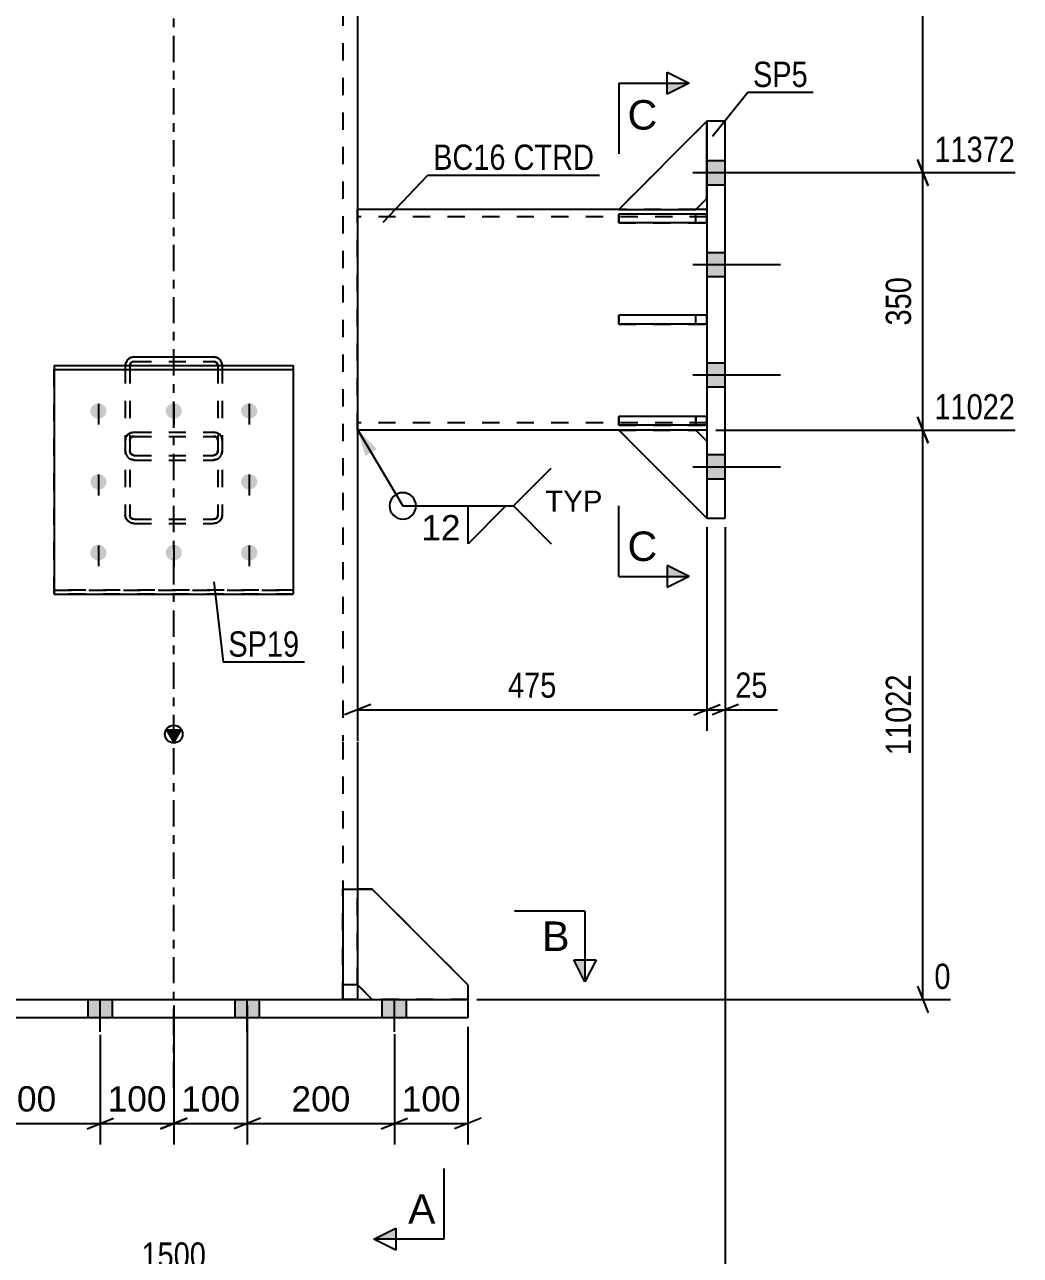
# Model space of a CAD drawing. Header units: millimetres. Extents: x -130 to 464, y -170 to 250.
# Drawn here: x -16.9 to 95.9, y -29 to 110.5 of the extents above; entities that cross this region are included whole.
import ezdxf

# ---------------------------------------------------------------- set-up
doc = ezdxf.new("R2010")
doc.units = ezdxf.units.MM
doc.linetypes.add('DXK_LINE_DOT2', pattern=[3.9198, 1.9599, -1.9599])
doc.linetypes.add('DXK_LINE_DOT3', pattern=[5.9187, 2.979, -0.9799, 0.9799, -0.9799])
doc.styles.add('Arial', font='ARIAL.TTF', dxfattribs={"height": 0.2})
doc.styles.add('Arial Narrow', font='ARIALN.TTF', dxfattribs={"height": 0.2})

# ---------------------------------------------------------------- blocks, each defined once
blk = doc.blocks.new('Bolt-284858639-1366 - 1225')
at = {"linetype": 'Continuous'}
for points in [[(-23.63, 0), (-26.38, 0), (-26.38, -2.08), (-23.63, -2.08)], [(-23.63, 0), (-26.38, 0), (-26.38, -2.08), (-23.63, -2.08)], [(-23.63, 0), (-26.38, 0), (-26.38, -2.08), (-23.63, -2.08)], [(-23.63, 0), (-26.38, 0), (-26.38, -2.08), (-23.63, -2.08)], [(-6.96, 0), (-9.71, 0), (-9.71, -2.08), (-6.96, -2.08)], [(-6.96, 0), (-9.71, 0), (-9.71, -2.08), (-6.96, -2.08)], [(9.71, 0), (6.96, 0), (6.96, -2.08), (9.71, -2.08)], [(9.71, 0), (6.96, 0), (6.96, -2.08), (9.71, -2.08)], [(26.37, 0), (23.62, 0), (23.62, -2.08), (26.37, -2.08)], [(26.37, 0), (23.62, 0), (23.62, -2.08), (26.37, -2.08)], [(26.37, 0), (23.62, 0), (23.62, -2.08), (26.37, -2.08)], [(26.37, 0), (23.62, 0), (23.62, -2.08), (26.37, -2.08)]]:
    blk.add_hatch(color=1, dxfattribs=at).paths.add_polyline_path(points)
at = {"color": 1, "linetype": 'Continuous'}
for p, q in [((-26.38, -2.08), (-26.38, 0)), ((-26.38, -2.08), (-26.38, 0)), ((-26.38, -2.08), (-26.38, 0)), ((-26.38, -2.08), (-26.38, 0)), ((-25, -3.67), (-25, 0)), ((-25, -3.67), (-25, 0)), ((-25, -3.67), (-25, 0)), ((-25, -3.67), (-25, 0)), ((-23.63, -2.08), (-23.63, 0)), ((-23.63, -2.08), (-23.63, 0)), ((-23.63, -2.08), (-23.63, 0)), ((-23.63, -2.08), (-23.63, 0)), ((-9.71, -2.08), (-9.71, 0)), ((-9.71, -2.08), (-9.71, 0)), ((-8.33, -3.67), (-8.33, 0)), ((-8.33, -3.67), (-8.33, 0)), ((-6.96, -2.08), (-6.96, 0)), ((-6.96, -2.08), (-6.96, 0)), ((6.96, -2.08), (6.96, 0)), ((6.96, -2.08), (6.96, 0)), ((8.33, -3.67), (8.33, 0)), ((8.33, -3.67), (8.33, 0)), ((9.71, -2.08), (9.71, 0)), ((9.71, -2.08), (9.71, 0)), ((23.62, -2.08), (23.62, 0)), ((23.62, -2.08), (23.62, 0)), ((23.62, -2.08), (23.62, 0)), ((23.62, -2.08), (23.62, 0)), ((25, -3.67), (25, 0)), ((25, -3.67), (25, 0)), ((25, -3.67), (25, 0)), ((25, -3.67), (25, 0)), ((26.37, -2.08), (26.37, 0)), ((26.37, -2.08), (26.37, 0)), ((26.37, -2.08), (26.37, 0)), ((26.37, -2.08), (26.37, 0))]:
    blk.add_line(p, q, dxfattribs=at)
blk = doc.blocks.new('Part-284858639-1401 - 1225')
at = {"color": 2, "linetype": 'Continuous'}
for p, q in [((60.42, 99.53), (50.42, 89.53)), ((60.42, 90.78), (60.42, 99.53)), ((59.17, 89.53), (60.42, 90.78)), ((50.42, 89.53), (59.17, 89.53))]:
    blk.add_line(p, q, dxfattribs=at)
blk = doc.blocks.new('Part-284858639-1403 - 1225')
at = {"color": 2, "linetype": 'Continuous'}
for p, q in [((59.17, 64.53), (50.42, 64.53)), ((60.42, 54.53), (50.42, 64.53)), ((59.17, 64.53), (60.42, 63.28)), ((60.42, 63.28), (60.42, 54.53))]:
    blk.add_line(p, q, dxfattribs=at)
blk = doc.blocks.new('Part-284858639-1339 - 1225')
at = {"color": 2, "linetype": 'Continuous'}
for p, q in [((22.5, 12.5), (20.83, 12.5)), ((33.33, 1.67), (22.5, 12.5)), ((22.5, 0), (20.83, 1.67)), ((33.33, 1.67), (33.33, 0))]:
    blk.add_line(p, q, dxfattribs=at)
at = {"color": 7, "linetype": 'DXK_LINE_DOT2'}
for p, q in [((20.83, 1.67), (20.83, 12.5)), ((33.33, 0), (22.5, 0))]:
    blk.add_line(p, q, dxfattribs=at)
blk = doc.blocks.new('Part-284858639-1325 - 1225')
at = {"color": 7, "linetype": 'DXK_LINE_DOT2'}
for p, q in [((-13.54, 45.93), (-13.54, 71.84)), ((-13.54, 71.84), (13.54, 71.84)), ((-13.54, 71.38), (13.54, 71.38)), ((13.54, 71.84), (13.54, 45.93)), ((13.54, 46.39), (-13.54, 46.39)), ((13.54, 45.93), (-13.54, 45.93))]:
    blk.add_line(p, q, dxfattribs=at)
blk = doc.blocks.new('Part-284858639-1402 - 1225')
at = {"color": 7, "linetype": 'DXK_LINE_DOT2'}
for p, q in [((60.42, 99.53), (50.42, 89.53)), ((60.42, 90.78), (60.42, 99.53)), ((59.17, 89.53), (60.42, 90.78)), ((50.42, 89.53), (59.17, 89.53))]:
    blk.add_line(p, q, dxfattribs=at)
blk = doc.blocks.new('Part-284858639-1404 - 1225')
at = {"color": 7, "linetype": 'DXK_LINE_DOT2'}
for p, q in [((50.42, 64.53), (59.17, 64.53)), ((60.42, 54.53), (50.42, 64.53)), ((59.17, 64.53), (60.42, 63.28)), ((60.42, 63.28), (60.42, 54.53))]:
    blk.add_line(p, q, dxfattribs=at)
blk = doc.blocks.new('Part-284858639-1340 - 1225')
at = {"color": 7, "linetype": 'DXK_LINE_DOT2'}
for p, q in [((19.17, 0), (19.17, 12.5)), ((19.17, 12.5), (20.83, 12.5)), ((20.83, 12.5), (20.83, 0)), ((20.83, 1.67), (19.17, 1.67)), ((20.83, 0), (19.17, 0))]:
    blk.add_line(p, q, dxfattribs=at)
blk = doc.blocks.new('Part-284858639-1342 - 1225')
at = {"color": 2, "linetype": 'Continuous'}
for p, q in [((19.17, 12.5), (19.17, 0)), ((19.17, 12.5), (20.83, 12.5)), ((20.83, 12.5), (20.83, 0)), ((20.83, 1.67), (19.17, 1.67)), ((19.17, 0), (20.83, 0))]:
    blk.add_line(p, q, dxfattribs=at)
blk = doc.blocks.new('Part-284858639-1358 - 1225')
at = {"color": 2, "linetype": 'Continuous'}
for p, q in [((-33.33, -2.08), (-33.33, 0)), ((-33.33, 0), (33.33, 0)), ((33.33, 0), (33.33, -2.08)), ((33.33, -2.08), (-33.33, -2.08))]:
    blk.add_line(p, q, dxfattribs=at)
blk = doc.blocks.new('Part-284858639-1359 - 1225')
at = {"linetype": 'Continuous'}
blk.add_hatch(color=2, dxfattribs=at).paths.add_polyline_path([(0, 29.17), (-0.8, 30.57), (0.8, 30.57)])
at = {"color": 7, "linetype": 'DXK_LINE_DOT3'}
for p, q in [((0, 29.27), (0, 116.2)), ((0, -10), (0, 29.17))]:
    blk.add_line(p, q, dxfattribs=at)
at = {"color": 7, "linetype": 'DXK_LINE_DOT2'}
for p, q in [((19.17, 116.2), (19.17, 29.27)), ((19.17, 29.17), (19.17, 0)), ((20.83, 12.5), (20.83, 0)), ((-20.83, 0), (20.83, 0))]:
    blk.add_line(p, q, dxfattribs=at)
at = {"color": 2, "linetype": 'Continuous'}
for p, q in [((20.83, 116.2), (20.83, 29.27)), ((0, 29.17), (-0.8, 30.57)), ((-0.8, 30.57), (0.8, 30.57)), ((0.8, 30.57), (0, 29.17)), ((20.83, 29.17), (20.83, 12.5))]:
    blk.add_line(p, q, dxfattribs=at)
blk.add_circle((0, 30.07), 1, dxfattribs=at)
blk = doc.blocks.new('Bolt-284858639-1362 - 1225')
at = {"linetype": 'Continuous'}
for points in [[(60.42, 95.07), (60.42, 92.32), (62.5, 92.32), (62.5, 95.07)], [(60.42, 95.07), (60.42, 92.32), (62.5, 92.32), (62.5, 95.07)], [(60.42, 95.07), (60.42, 92.32), (62.5, 92.32), (62.5, 95.07)], [(60.42, 84.66), (60.42, 81.91), (62.5, 81.91), (62.5, 84.66)], [(60.42, 84.66), (60.42, 81.91), (62.5, 81.91), (62.5, 84.66)], [(60.42, 72.16), (60.42, 69.41), (62.5, 69.41), (62.5, 72.16)], [(60.42, 72.16), (60.42, 69.41), (62.5, 69.41), (62.5, 72.16)], [(60.42, 61.74), (60.42, 58.99), (62.5, 58.99), (62.5, 61.74)], [(60.42, 61.74), (60.42, 58.99), (62.5, 58.99), (62.5, 61.74)], [(60.42, 61.74), (60.42, 58.99), (62.5, 58.99), (62.5, 61.74)]]:
    blk.add_hatch(color=1, dxfattribs=at).paths.add_polyline_path(points)
at = {"color": 1, "linetype": 'Continuous'}
for p, q in [((60.42, 95.07), (62.5, 95.07)), ((60.42, 95.07), (62.5, 95.07)), ((60.42, 95.07), (62.5, 95.07)), ((58.83, 93.7), (68.75, 93.7)), ((58.83, 93.7), (68.75, 93.7)), ((58.83, 93.7), (68.75, 93.7)), ((60.42, 92.32), (62.5, 92.32)), ((60.42, 92.32), (62.5, 92.32)), ((60.42, 92.32), (62.5, 92.32)), ((60.42, 84.66), (62.5, 84.66)), ((60.42, 84.66), (62.5, 84.66)), ((58.83, 83.28), (68.75, 83.28)), ((58.83, 83.28), (68.75, 83.28)), ((60.42, 81.91), (62.5, 81.91)), ((60.42, 81.91), (62.5, 81.91)), ((60.42, 72.16), (62.5, 72.16)), ((60.42, 72.16), (62.5, 72.16)), ((58.83, 70.78), (68.75, 70.78)), ((58.83, 70.78), (68.75, 70.78)), ((60.42, 69.41), (62.5, 69.41)), ((60.42, 69.41), (62.5, 69.41)), ((60.42, 61.74), (62.5, 61.74)), ((60.42, 61.74), (62.5, 61.74)), ((60.42, 61.74), (62.5, 61.74)), ((58.83, 60.36), (68.75, 60.36)), ((58.83, 60.36), (68.75, 60.36)), ((58.83, 60.36), (68.75, 60.36)), ((60.42, 58.99), (62.5, 58.99)), ((60.42, 58.99), (62.5, 58.99)), ((60.42, 58.99), (62.5, 58.99))]:
    blk.add_line(p, q, dxfattribs=at)
blk = doc.blocks.new('Bolt-284858639-1365 - 1225')
at = {"color": 1, "linetype": 'DXK_LINE_DOT2'}
for p, q in [((-8.54, 67.51), (-8.54, 65.15)), ((0, 67.51), (0, 65.15)), ((8.54, 67.51), (8.54, 65.15)), ((-8.54, 59.48), (-8.54, 57.12)), ((8.54, 59.48), (8.54, 57.12)), ((-8.54, 51.46), (-8.54, 49.09)), ((0, 51.46), (0, 49.09)), ((8.54, 51.46), (8.54, 49.09))]:
    blk.add_line(p, q, dxfattribs=at)
blk = doc.blocks.new('Part-284858639-1378 - 1225')
at = {"color": 2, "linetype": 'Continuous'}
for p, q in [((50.42, 89.53), (20.83, 89.53)), ((60.42, 89.53), (59.17, 89.53)), ((50.42, 64.53), (20.83, 64.53)), ((60.42, 64.53), (59.17, 64.53))]:
    blk.add_line(p, q, dxfattribs=at)
at = {"color": 7, "linetype": 'DXK_LINE_DOT2'}
for p, q in [((20.83, 64.53), (20.83, 89.53)), ((59.17, 89.53), (50.42, 89.53)), ((60.42, 89.53), (60.42, 64.53)), ((60.42, 88.7), (20.83, 88.7)), ((60.42, 65.36), (20.83, 65.36)), ((59.17, 64.53), (50.42, 64.53))]:
    blk.add_line(p, q, dxfattribs=at)
blk = doc.blocks.new('Part-284858639-1409 - 1225')
at = {"color": 7, "linetype": 'DXK_LINE_DOT2'}
for p, q in [((60.42, 88.99), (50.42, 88.99)), ((50.42, 88.99), (50.42, 87.99)), ((50.42, 87.99), (60.42, 87.99)), ((59.17, 87.99), (59.17, 88.99)), ((60.42, 87.99), (60.42, 88.99))]:
    blk.add_line(p, q, dxfattribs=at)
blk = doc.blocks.new('Part-284858639-1410 - 1225')
at = {"color": 7, "linetype": 'DXK_LINE_DOT2'}
for p, q in [((60.42, 77.53), (50.42, 77.53)), ((50.42, 77.53), (50.42, 76.53)), ((59.17, 76.53), (59.17, 77.53)), ((60.42, 76.53), (60.42, 77.53)), ((50.42, 76.53), (60.42, 76.53))]:
    blk.add_line(p, q, dxfattribs=at)
blk = doc.blocks.new('Part-284858639-1411 - 1225')
at = {"color": 7, "linetype": 'DXK_LINE_DOT2'}
for p, q in [((60.42, 66.07), (50.42, 66.07)), ((50.42, 66.07), (50.42, 65.07)), ((59.17, 66.07), (59.17, 65.07)), ((60.42, 65.07), (60.42, 66.07)), ((50.42, 65.07), (60.42, 65.07))]:
    blk.add_line(p, q, dxfattribs=at)
blk = doc.blocks.new('Part-284858639-1412 - 1225')
at = {"color": 2, "linetype": 'Continuous'}
for p, q in [((60.42, 88.99), (50.42, 88.99)), ((50.42, 87.99), (50.42, 88.99)), ((60.42, 87.99), (50.42, 87.99)), ((60.42, 88.99), (60.42, 87.99))]:
    blk.add_line(p, q, dxfattribs=at)
at = {"color": 7, "linetype": 'DXK_LINE_DOT2'}
blk.add_line((59.17, 87.99), (59.17, 88.99), dxfattribs=at)
blk = doc.blocks.new('Part-284858639-1413 - 1225')
at = {"color": 2, "linetype": 'Continuous'}
for p, q in [((60.42, 77.53), (50.42, 77.53)), ((50.42, 76.53), (50.42, 77.53)), ((60.42, 77.53), (60.42, 76.53)), ((60.42, 76.53), (50.42, 76.53))]:
    blk.add_line(p, q, dxfattribs=at)
at = {"color": 7, "linetype": 'DXK_LINE_DOT2'}
blk.add_line((59.17, 76.53), (59.17, 77.53), dxfattribs=at)
blk = doc.blocks.new('Part-284858639-1414 - 1225')
at = {"color": 2, "linetype": 'Continuous'}
for p, q in [((60.42, 66.07), (50.42, 66.07)), ((50.42, 65.07), (50.42, 66.07)), ((60.42, 66.07), (60.42, 65.07)), ((60.42, 65.07), (50.42, 65.07))]:
    blk.add_line(p, q, dxfattribs=at)
at = {"color": 7, "linetype": 'DXK_LINE_DOT2'}
blk.add_line((59.17, 65.07), (59.17, 66.07), dxfattribs=at)
blk = doc.blocks.new('Part-284858639-1444 - 1225')
at = {"color": 2, "linetype": 'Continuous'}
for p, q in [((60.42, 99.53), (60.42, 54.53)), ((62.5, 99.53), (60.42, 99.53)), ((62.5, 54.53), (62.5, 99.53)), ((60.42, 54.53), (62.5, 54.53))]:
    blk.add_line(p, q, dxfattribs=at)
blk = doc.blocks.new('Part-284858639-1490 - 1225')
at = {"color": 2, "linetype": 'Continuous'}
for p, q in [((-4.88, 72.75), (-4.5, 72.83)), ((-4.5, 72.83), (4.5, 72.83)), ((4.5, 72.83), (4.89, 72.75)), ((-5.48, 71.84), (-5.42, 72.18)), ((5.43, 72.18), (5.49, 71.84))]:
    blk.add_line(p, q, dxfattribs=at)
at = {"color": 7, "linetype": 'DXK_LINE_DOT2'}
for p, q in [((-5.5, 71.77), (-5.48, 71.84)), ((-5.5, 71.77), (-5.5, 54.89)), ((-4.96, 71.97), (-5, 71.77)), ((-5, 71.77), (-5, 54.89)), ((-4.85, 72.15), (-4.96, 71.97)), ((-4.69, 72.26), (-4.85, 72.15)), ((-4.5, 72.3), (-4.69, 72.26)), ((-4.5, 72.3), (4.5, 72.3)), ((4.69, 72.26), (4.5, 72.3)), ((4.86, 72.15), (4.69, 72.26)), ((4.96, 71.97), (4.86, 72.15)), ((5, 71.77), (4.96, 71.97)), ((5, 71.77), (5, 54.89)), ((5.49, 71.84), (5.5, 71.77)), ((5.5, 71.77), (5.5, 54.89)), ((-4.88, 64.21), (-5.2, 64.01)), ((-4.5, 64.28), (-4.88, 64.21)), ((-4.5, 64.28), (4.5, 64.28)), ((4.89, 64.21), (4.5, 64.28)), ((5.21, 64.01), (4.89, 64.21)), ((-5.42, 63.7), (-5.5, 63.34)), ((-5.2, 64.01), (-5.42, 63.7)), ((-5, 63.34), (-4.96, 63.52)), ((-4.96, 63.52), (-4.85, 63.68)), ((-4.85, 63.68), (-4.69, 63.78)), ((-4.69, 63.78), (-4.5, 63.81)), ((-4.5, 63.81), (4.5, 63.81)), ((4.5, 63.81), (4.69, 63.78)), ((4.69, 63.78), (4.86, 63.68)), ((4.86, 63.68), (4.96, 63.52)), ((4.96, 63.52), (5, 63.34)), ((5.43, 63.7), (5.21, 64.01)), ((5.5, 63.34), (5.43, 63.7)), ((-5.42, 61.78), (-5.5, 62.19)), ((-5, 62.19), (-4.96, 61.99)), ((-4.96, 61.99), (-4.85, 61.82)), ((-4.85, 61.82), (-4.69, 61.7)), ((-4.69, 61.7), (-4.5, 61.66)), ((-4.5, 61.66), (4.5, 61.66)), ((4.5, 61.66), (4.69, 61.7)), ((4.69, 61.7), (4.86, 61.82)), ((4.86, 61.82), (4.96, 61.99)), ((4.96, 61.99), (5, 62.19)), ((5.5, 62.19), (5.43, 61.78)), ((-4.5, 61.13), (-4.88, 61.21)), ((-4.5, 61.13), (4.5, 61.13)), ((4.89, 61.21), (4.5, 61.13)), ((-5.5, 54.89), (-5.42, 54.53)), ((-5.42, 54.53), (-5.2, 54.22)), ((-4.96, 54.71), (-5, 54.89)), ((-4.85, 54.55), (-4.96, 54.71)), ((-4.69, 54.45), (-4.85, 54.55)), ((-4.5, 54.42), (-4.69, 54.45)), ((-4.5, 54.42), (4.5, 54.42)), ((4.69, 54.45), (4.5, 54.42)), ((4.86, 54.55), (4.69, 54.45)), ((4.96, 54.71), (4.86, 54.55)), ((5, 54.89), (4.96, 54.71)), ((5.21, 54.22), (5.43, 54.53)), ((5.43, 54.53), (5.5, 54.89)), ((-5.2, 54.22), (-4.88, 54.02)), ((-4.88, 54.02), (-4.5, 53.95)), ((-4.5, 53.95), (4.5, 53.95)), ((4.5, 53.95), (4.89, 54.02)), ((4.89, 54.02), (5.21, 54.22))]:
    blk.add_line(p, q, dxfattribs=at)
at = {"color": 2, "linetype": 'Continuous'}
for centre, start, end in [((-4.45, 71.81), 114.32, 159.2417), ((4.46, 71.81), 20.7583, 65.68)]:
    blk.add_arc(centre, 1.03, start, end, dxfattribs=at)
at = {"color": 7, "linetype": 'DXK_LINE_DOT2'}
for centre, start, end in [((-4.45, 62.15), 200.7583, 245.68), ((4.46, 62.15), 294.32, 339.2417)]:
    blk.add_arc(centre, 1.03, start, end, dxfattribs=at)
blk = doc.blocks.new('Part-284858639-1512 - 1225')
at = {"color": 7, "linetype": 'DXK_LINE_DOT2'}
for p, q in [((20.83, 1.67), (20.83, 12.5)), ((20.83, 12.5), (22.5, 12.5)), ((22.5, 12.5), (33.33, 1.67)), ((22.5, 0), (20.83, 1.67)), ((33.33, 1.67), (33.33, 0)), ((33.33, 0), (22.5, 0))]:
    blk.add_line(p, q, dxfattribs=at)
blk = doc.blocks.new('Part-284858639-1518 - 1225')
at = {"color": 7, "linetype": 'DXK_LINE_DOT2'}
for p, q in [((-4.5, 72.83), (-4.88, 72.75)), ((-4.5, 72.83), (4.5, 72.83)), ((4.89, 72.75), (4.5, 72.83)), ((-5.42, 72.18), (-5.5, 71.77)), ((-5.5, 71.77), (-5.5, 54.89)), ((-5, 71.77), (-4.96, 71.97)), ((-5, 71.77), (-5, 54.89)), ((-4.96, 71.97), (-4.85, 72.15)), ((-4.85, 72.15), (-4.69, 72.26)), ((-4.69, 72.26), (-4.5, 72.3)), ((-4.5, 72.3), (4.5, 72.3)), ((4.5, 72.3), (4.69, 72.26)), ((4.69, 72.26), (4.86, 72.15)), ((4.86, 72.15), (4.96, 71.97)), ((4.96, 71.97), (5, 71.77)), ((5, 71.77), (5, 54.89)), ((5.5, 71.77), (5.43, 72.18)), ((5.5, 71.77), (5.5, 54.89)), ((-5.2, 64.01), (-4.88, 64.21)), ((-4.88, 64.21), (-4.5, 64.28)), ((-4.5, 64.28), (4.5, 64.28)), ((4.5, 64.28), (4.89, 64.21)), ((4.89, 64.21), (5.21, 64.01)), ((-5.5, 63.34), (-5.42, 63.7)), ((-5.42, 63.7), (-5.2, 64.01)), ((-4.96, 63.52), (-5, 63.34)), ((-4.85, 63.68), (-4.96, 63.52)), ((-4.69, 63.78), (-4.85, 63.68)), ((-4.5, 63.81), (-4.69, 63.78)), ((-4.5, 63.81), (4.5, 63.81)), ((4.69, 63.78), (4.5, 63.81)), ((4.86, 63.68), (4.69, 63.78)), ((4.96, 63.52), (4.86, 63.68)), ((5, 63.34), (4.96, 63.52)), ((5.21, 64.01), (5.43, 63.7)), ((5.43, 63.7), (5.5, 63.34)), ((-5.5, 62.19), (-5.42, 61.78)), ((-4.96, 61.99), (-5, 62.19)), ((-4.85, 61.82), (-4.96, 61.99)), ((-4.69, 61.7), (-4.85, 61.82)), ((-4.5, 61.66), (-4.69, 61.7)), ((-4.5, 61.66), (4.5, 61.66)), ((4.69, 61.7), (4.5, 61.66)), ((4.86, 61.82), (4.69, 61.7)), ((4.96, 61.99), (4.86, 61.82)), ((5, 62.19), (4.96, 61.99)), ((5.43, 61.78), (5.5, 62.19)), ((-4.88, 61.21), (-4.5, 61.13)), ((-4.5, 61.13), (4.5, 61.13)), ((4.5, 61.13), (4.89, 61.21)), ((-5.42, 54.53), (-5.5, 54.89)), ((-5.2, 54.22), (-5.42, 54.53)), ((-5, 54.89), (-4.96, 54.71)), ((-4.96, 54.71), (-4.85, 54.55)), ((-4.85, 54.55), (-4.69, 54.45)), ((-4.69, 54.45), (-4.5, 54.42)), ((-4.5, 54.42), (4.5, 54.42)), ((4.5, 54.42), (4.69, 54.45)), ((4.69, 54.45), (4.86, 54.55)), ((4.86, 54.55), (4.96, 54.71)), ((4.96, 54.71), (5, 54.89)), ((5.43, 54.53), (5.21, 54.22)), ((5.5, 54.89), (5.43, 54.53)), ((-4.88, 54.02), (-5.2, 54.22)), ((-4.5, 53.95), (-4.88, 54.02)), ((-4.5, 53.95), (4.5, 53.95)), ((4.89, 54.02), (4.5, 53.95)), ((5.21, 54.22), (4.89, 54.02))]:
    blk.add_line(p, q, dxfattribs=at)
for centre, start, end in [((-4.45, 71.81), 114.32, 159.2417), ((4.46, 71.81), 20.7583, 65.68), ((-4.45, 62.15), 200.7583, 245.68), ((4.46, 62.15), 294.32, 339.2417)]:
    blk.add_arc(centre, 1.03, start, end, dxfattribs=at)
blk = doc.blocks.new('Part-284858639-1561 - 1225')
at = {"color": 2, "linetype": 'Continuous'}
for p, q in [((-13.54, 71.84), (-13.54, 45.93)), ((-13.54, 71.84), (13.54, 71.84)), ((-13.54, 71.38), (13.54, 71.38)), ((13.54, 71.84), (13.54, 45.93)), ((-13.54, 45.93), (13.54, 45.93))]:
    blk.add_line(p, q, dxfattribs=at)
at = {"color": 7, "linetype": 'DXK_LINE_DOT2'}
blk.add_line((-13.54, 46.39), (13.54, 46.39), dxfattribs=at)
blk = doc.blocks.new('Bolt-284858639-1562 - 1225')
at = {"linetype": 'Continuous'}
for points in [[(-8.54, 67.55), (-8.35, 67.53), (-8.17, 67.47), (-8, 67.38), (-7.86, 67.26), (-7.75, 67.12), (-7.67, 66.95), (-7.63, 66.77), (-7.63, 66.59), (-7.67, 66.42), (-7.75, 66.25), (-7.86, 66.11), (-8, 65.99), (-8.17, 65.9), (-8.35, 65.84), (-8.54, 65.82), (-8.73, 65.84), (-8.91, 65.9), (-9.08, 65.99), (-9.22, 66.11), (-9.33, 66.25), (-9.41, 66.42), (-9.45, 66.59), (-9.45, 66.77), (-9.41, 66.95), (-9.33, 67.12), (-9.22, 67.26), (-9.08, 67.38), (-8.91, 67.47), (-8.73, 67.53)], [(0, 67.55), (0.19, 67.53), (0.38, 67.47), (0.54, 67.38), (0.68, 67.26), (0.8, 67.12), (0.87, 66.95), (0.91, 66.77), (0.91, 66.59), (0.87, 66.42), (0.8, 66.25), (0.68, 66.11), (0.54, 65.99), (0.38, 65.9), (0.19, 65.84), (0, 65.82), (-0.19, 65.84), (-0.37, 65.9), (-0.54, 65.99), (-0.68, 66.11), (-0.79, 66.25), (-0.87, 66.42), (-0.91, 66.59), (-0.91, 66.77), (-0.87, 66.95), (-0.79, 67.12), (-0.68, 67.26), (-0.54, 67.38), (-0.37, 67.47), (-0.19, 67.53)], [(8.54, 67.55), (8.73, 67.53), (8.92, 67.47), (9.08, 67.38), (9.23, 67.26), (9.34, 67.12), (9.42, 66.95), (9.46, 66.77), (9.46, 66.59), (9.42, 66.42), (9.34, 66.25), (9.23, 66.11), (9.08, 65.99), (8.92, 65.9), (8.73, 65.84), (8.54, 65.82), (8.35, 65.84), (8.17, 65.9), (8.01, 65.99), (7.86, 66.11), (7.75, 66.25), (7.67, 66.42), (7.63, 66.59), (7.63, 66.77), (7.67, 66.95), (7.75, 67.12), (7.86, 67.26), (8.01, 67.38), (8.17, 67.47), (8.35, 67.53)], [(-8.54, 59.52), (-8.35, 59.5), (-8.17, 59.45), (-8, 59.36), (-7.86, 59.23), (-7.75, 59.09), (-7.67, 58.92), (-7.63, 58.75), (-7.63, 58.57), (-7.67, 58.39), (-7.75, 58.23), (-7.86, 58.08), (-8, 57.96), (-8.17, 57.87), (-8.35, 57.82), (-8.54, 57.8), (-8.73, 57.82), (-8.91, 57.87), (-9.08, 57.96), (-9.22, 58.08), (-9.33, 58.23), (-9.41, 58.39), (-9.45, 58.57), (-9.45, 58.75), (-9.41, 58.92), (-9.33, 59.09), (-9.22, 59.23), (-9.08, 59.36), (-8.91, 59.45), (-8.73, 59.5)], [(8.54, 59.52), (8.73, 59.5), (8.92, 59.45), (9.08, 59.36), (9.23, 59.23), (9.34, 59.09), (9.42, 58.92), (9.46, 58.75), (9.46, 58.57), (9.42, 58.39), (9.34, 58.23), (9.23, 58.08), (9.08, 57.96), (8.92, 57.87), (8.73, 57.82), (8.54, 57.8), (8.35, 57.82), (8.17, 57.87), (8.01, 57.96), (7.86, 58.08), (7.75, 58.23), (7.67, 58.39), (7.63, 58.57), (7.63, 58.75), (7.67, 58.92), (7.75, 59.09), (7.86, 59.23), (8.01, 59.36), (8.17, 59.45), (8.35, 59.5)], [(-8.54, 51.52), (-8.35, 51.5), (-8.17, 51.44), (-8, 51.35), (-7.86, 51.22), (-7.75, 51.07), (-7.67, 50.91), (-7.63, 50.72), (-7.63, 50.54), (-7.67, 50.36), (-7.75, 50.19), (-7.86, 50.04), (-8, 49.92), (-8.17, 49.82), (-8.35, 49.77), (-8.54, 49.75), (-8.73, 49.77), (-8.91, 49.82), (-9.08, 49.92), (-9.22, 50.04), (-9.33, 50.19), (-9.41, 50.36), (-9.45, 50.54), (-9.45, 50.72), (-9.41, 50.91), (-9.33, 51.07), (-9.22, 51.22), (-9.08, 51.35), (-8.91, 51.44), (-8.73, 51.5)], [(0, 51.52), (0.19, 51.5), (0.38, 51.44), (0.54, 51.35), (0.68, 51.22), (0.8, 51.07), (0.87, 50.91), (0.91, 50.72), (0.91, 50.54), (0.87, 50.36), (0.8, 50.19), (0.68, 50.04), (0.54, 49.92), (0.38, 49.82), (0.19, 49.77), (0, 49.75), (-0.19, 49.77), (-0.37, 49.82), (-0.54, 49.92), (-0.68, 50.04), (-0.79, 50.19), (-0.87, 50.36), (-0.91, 50.54), (-0.91, 50.72), (-0.87, 50.91), (-0.79, 51.07), (-0.68, 51.22), (-0.54, 51.35), (-0.37, 51.44), (-0.19, 51.5)], [(8.54, 51.52), (8.73, 51.5), (8.92, 51.44), (9.08, 51.35), (9.23, 51.22), (9.34, 51.07), (9.42, 50.91), (9.46, 50.72), (9.46, 50.54), (9.42, 50.36), (9.34, 50.19), (9.23, 50.04), (9.08, 49.92), (8.92, 49.82), (8.73, 49.77), (8.54, 49.75), (8.35, 49.77), (8.17, 49.82), (8.01, 49.92), (7.86, 50.04), (7.75, 50.19), (7.67, 50.36), (7.63, 50.54), (7.63, 50.72), (7.67, 50.91), (7.75, 51.07), (7.86, 51.22), (8.01, 51.35), (8.17, 51.44), (8.35, 51.5)]]:
    blk.add_hatch(color=1, dxfattribs=at).paths.add_polyline_path(points)
at = {"color": 1, "linetype": 'Continuous'}
for p, q in [((-8.54, 67.51), (-8.54, 65.15)), ((0, 67.51), (0, 65.15)), ((8.54, 67.51), (8.54, 65.15)), ((-8.54, 59.48), (-8.54, 57.12)), ((8.54, 59.48), (8.54, 57.12)), ((-8.54, 51.46), (-8.54, 49.09)), ((0, 51.46), (0, 49.09)), ((8.54, 51.46), (8.54, 49.09))]:
    blk.add_line(p, q, dxfattribs=at)
blk = doc.blocks.new('StraightDimension-284858639-1774 - 1225')
at = {"color": 7, "linetype": 'Continuous'}
for p, q in [((85.5, 63.03), (84.3, 66.03)), ((61.42, 64.53), (95.34, 64.53)), ((84.9, 0), (84.9, 64.53)), ((84.3, 1.5), (85.5, -1.5)), ((34.33, 0), (88.03, 0))]:
    blk.add_line(p, q, dxfattribs=at)
at = {"color": 0}
blk.add_wipeout([(84.15, 37.44), (79.95, 37.44), (79.95, 27.1), (84.15, 27.1)], dxfattribs=at)
at = {"color": 3, "style": 'Arial Narrow'}
blk.add_text('11022', height=2.863, rotation=90.0002, dxfattribs=at).set_placement((83.55, 27.7))
at = {"color": 0, "linetype": 'Continuous'}
for points in [[(95.94, 65.13), (95.94, 69.33), (85.6, 69.33), (85.6, 65.13)], [(88.63, 0.6), (88.63, 4.8), (85.6, 4.8), (85.6, 0.6)]]:
    blk.add_wipeout(points, dxfattribs=at)
at = {"color": 3, "linetype": 'Continuous', "style": 'Arial Narrow'}
for s, height, p in [('11022', 2.863, (86.2, 65.73)), ('0', 2.86, (86.2, 1.2))]:
    blk.add_text(s, height=height, dxfattribs=at).set_placement(p)
blk = doc.blocks.new('StraightDimension-284858639-1620 - 1225')
at = {"color": 7, "linetype": 'Continuous'}
for p, q in [((25, -3.93), (25, -16.44)), ((33.33, -3.08), (33.33, -16.44)), ((23.5, -14.64), (26.5, -13.44)), ((34.83, -13.44), (31.83, -14.64)), ((25, -14.04), (33.33, -14.04))]:
    blk.add_line(p, q, dxfattribs=at)
at = {"color": 0}
blk.add_wipeout([(33.1, -13.29), (33.1, -9.09), (25.23, -9.09), (25.23, -13.29)], dxfattribs=at)
at = {"color": 3, "style": 'Arial'}
blk.add_text('100', height=2.865, dxfattribs=at).set_placement((25.83, -12.69))
blk = doc.blocks.new('StraightDimension-284858639-1634 - 1225')
at = {"color": 7, "linetype": 'Continuous'}
for p, q in [((8.33, -0.69), (8.33, -16.44)), ((25, -3.93), (25, -16.44)), ((9.83, -13.44), (6.83, -14.64)), ((23.5, -14.64), (26.5, -13.44)), ((8.33, -14.04), (25, -14.04))]:
    blk.add_line(p, q, dxfattribs=at)
at = {"color": 0}
blk.add_wipeout([(20.6, -13.29), (20.6, -9.09), (12.73, -9.09), (12.73, -13.29)], dxfattribs=at)
at = {"color": 3, "style": 'Arial'}
blk.add_text('200', height=2.865, dxfattribs=at).set_placement((13.33, -12.69))
blk = doc.blocks.new('StraightDimension-284858639-1641 - 1225')
at = {"color": 7, "linetype": 'Continuous'}
for p, q in [((0, -0.69), (0, -16.44)), ((8.33, -0.69), (8.33, -16.44)), ((-1.5, -14.64), (1.5, -13.44)), ((9.83, -13.44), (6.83, -14.64)), ((0, -14.04), (8.33, -14.04))]:
    blk.add_line(p, q, dxfattribs=at)
at = {"color": 0}
blk.add_wipeout([(8.1, -13.29), (8.1, -9.09), (0.23, -9.09), (0.23, -13.29)], dxfattribs=at)
at = {"color": 3, "style": 'Arial'}
blk.add_text('100', height=2.865, dxfattribs=at).set_placement((0.83, -12.69))
blk = doc.blocks.new('StraightDimension-284858639-1658 - 1225')
at = {"color": 7, "linetype": 'Continuous'}
for p, q in [((0, -0.69), (0, -16.44)), ((-8.33, -4.01), (-8.33, -16.44)), ((-9.83, -14.64), (-6.83, -13.44)), ((1.5, -13.44), (-1.5, -14.64)), ((-8.33, -14.04), (0, -14.04))]:
    blk.add_line(p, q, dxfattribs=at)
at = {"color": 0}
blk.add_wipeout([(-0.23, -13.29), (-0.23, -9.09), (-8.1, -9.09), (-8.1, -13.29)], dxfattribs=at)
at = {"color": 3, "style": 'Arial'}
blk.add_text('100', height=2.865, dxfattribs=at).set_placement((-7.5, -12.69))
blk = doc.blocks.new('StraightDimension-284858639-1675 - 1225')
at = {"color": 7, "linetype": 'Continuous'}
for p, q in [((-25, -4.01), (-25, -16.44)), ((-8.33, -4.01), (-8.33, -16.44)), ((-23.5, -13.44), (-26.5, -14.64)), ((-9.83, -14.64), (-6.83, -13.44)), ((-25, -14.04), (-8.33, -14.04))]:
    blk.add_line(p, q, dxfattribs=at)
at = {"color": 0}
blk.add_wipeout([(-12.73, -13.29), (-12.73, -9.09), (-20.6, -9.09), (-20.6, -13.29)], dxfattribs=at)
at = {"color": 3, "style": 'Arial'}
blk.add_text('200', height=2.865, dxfattribs=at).set_placement((-20, -12.69))
blk = doc.blocks.new('StraightDimension-284858639-1756 - 1225')
at = {"color": 7, "linetype": 'Continuous'}
for p, q in [((85.5, 137.02), (84.3, 140.02)), ((63.5, 138.52), (95.34, 138.52)), ((84.9, 93.7), (84.9, 138.52)), ((84.3, 95.2), (85.5, 92.2)), ((67.67, 93.7), (95.34, 93.7))]:
    blk.add_line(p, q, dxfattribs=at)
at = {"color": 0}
blk.add_wipeout([(84.15, 120.37), (79.95, 120.37), (79.95, 111.85), (84.15, 111.85)], dxfattribs=at)
at = {"color": 3, "style": 'Arial Narrow'}
blk.add_text('2840', height=2.863, rotation=90.0002, dxfattribs=at).set_placement((83.55, 112.45))
at = {"color": 0, "linetype": 'Continuous'}
blk.add_wipeout([(95.94, 139.12), (95.94, 143.32), (85.6, 143.32), (85.6, 139.12)], dxfattribs=at)
at = {"color": 3, "linetype": 'Continuous', "style": 'Arial Narrow'}
blk.add_text('14212', height=2.863, dxfattribs=at).set_placement((86.2, 139.72))
blk = doc.blocks.new('StraightDimension-284858639-1765 - 1225')
at = {"color": 7, "linetype": 'Continuous'}
for p, q in [((85.5, 92.2), (84.3, 95.2)), ((67.67, 93.7), (95.34, 93.7)), ((84.9, 64.53), (84.9, 93.7)), ((84.3, 66.03), (85.5, 63.03)), ((61.42, 64.53), (95.34, 64.53))]:
    blk.add_line(p, q, dxfattribs=at)
at = {"color": 0}
blk.add_wipeout([(84.15, 82.46), (79.95, 82.46), (79.95, 75.77), (84.15, 75.77)], dxfattribs=at)
at = {"color": 3, "style": 'Arial Narrow'}
blk.add_text('350', height=2.863, rotation=90.0002, dxfattribs=at).set_placement((83.55, 76.37))
at = {"color": 0, "linetype": 'Continuous'}
blk.add_wipeout([(95.94, 94.3), (95.94, 98.5), (85.6, 98.5), (85.6, 94.3)], dxfattribs=at)
at = {"color": 3, "linetype": 'Continuous', "style": 'Arial Narrow'}
blk.add_text('11372', height=2.863, dxfattribs=at).set_placement((86.2, 94.9))
blk = doc.blocks.new('StraightDimension-284858639-2067 - 1225')
at = {"color": 7, "linetype": 'Continuous'}
for p, q in [((-62.5, 53.53), (-62.5, -34.14)), ((62.5, 53.53), (62.5, -34.14)), ((-61, -31.14), (-64, -32.34)), ((-62.5, -31.74), (62.5, -31.74)), ((61, -32.34), (64, -31.14))]:
    blk.add_line(p, q, dxfattribs=at)
at = {"color": 0}
blk.add_wipeout([(4.26, -30.99), (4.26, -26.79), (-4.26, -26.79), (-4.26, -30.99)], dxfattribs=at)
at = {"color": 3, "style": 'Arial Narrow'}
blk.add_text('1500', height=2.863, dxfattribs=at).set_placement((-3.66, -30.39))
blk = doc.blocks.new('StraightDimension-284858639-9918 - 1225')
at = {"color": 7, "linetype": 'Continuous'}
for p, q in [((60.42, 53.53), (60.42, 30.44)), ((62.5, 53.53), (62.5, 30.44)), ((58.92, 32.24), (61.92, 33.44)), ((60.42, 32.84), (62.5, 32.84)), ((64, 33.44), (61, 32.24)), ((62.5, 32.84), (68.41, 32.84)), ((62.5, 32.84), (68.41, 32.84))]:
    blk.add_line(p, q, dxfattribs=at)
at = {"color": 0}
blk.add_wipeout([(67.88, 33.59), (67.88, 37.79), (63.03, 37.79), (63.03, 33.59)], dxfattribs=at)
at = {"color": 3, "style": 'Arial Narrow'}
blk.add_text('25', height=2.863, dxfattribs=at).set_placement((63.63, 34.19))
blk = doc.blocks.new('StraightDimension-284858639-9919 - 1225')
at = {"color": 7, "linetype": 'Continuous'}
for p, q in [((20.83, 63.53), (20.83, 30.44)), ((60.42, 53.53), (60.42, 30.44)), ((22.33, 33.44), (19.33, 32.24)), ((20.83, 32.84), (60.42, 32.84)), ((58.92, 32.24), (61.92, 33.44))]:
    blk.add_line(p, q, dxfattribs=at)
at = {"color": 0}
blk.add_wipeout([(43.97, 33.59), (43.97, 37.79), (37.28, 37.79), (37.28, 33.59)], dxfattribs=at)
at = {"color": 3, "style": 'Arial Narrow'}
blk.add_text('475', height=2.863, dxfattribs=at).set_placement((37.88, 34.19))
blk = doc.blocks.new('Mark-284858639-1557 - 1225')
at = {"color": 0}
blk.add_wipeout([(14.22, 38.85), (14.22, 41.85), (6.18, 41.85), (6.18, 38.85)], dxfattribs=at)
blk.add_wipeout([(14.22, 38.85), (14.22, 41.85), (6.18, 41.85), (6.18, 38.85)], dxfattribs=at)
at = {"color": 30, "linetype": 'Continuous'}
for p, q in [((4.53, 47.34), (5.58, 38.25)), ((5.58, 38.25), (14.82, 38.25))]:
    blk.add_line(p, q, dxfattribs=at)
at = {"color": 3, "style": 'Arial Narrow'}
blk.add_text('SP19', height=2.863, dxfattribs=at).set_placement((6.18, 38.85))
blk = doc.blocks.new('SectionMark-284858639-2126 - 1225')
at = {"linetype": 'Continuous'}
blk.add_hatch(color=6, dxfattribs=at).paths.add_polyline_path([(25.16, -25.91), (25.16, -27.16), (22.66, -27.16)])
at = {"color": 6, "linetype": 'Continuous'}
for p, q in [((30.66, -27.16), (30.66, -19.16)), ((22.66, -27.16), (25.16, -25.91)), ((25.16, -25.91), (25.16, -28.41)), ((30.66, -27.16), (22.66, -27.16)), ((25.16, -28.41), (22.66, -27.16))]:
    blk.add_line(p, q, dxfattribs=at)
at = {"color": 0, "linetype": 'Continuous'}
blk.add_wipeout([(29.66, -25.41), (29.66, -21.91), (26.55, -21.91), (26.55, -25.41)], dxfattribs=at)
at = {"color": 3, "linetype": 'Continuous', "style": 'Arial'}
blk.add_text('A', height=3.34, rotation=-0.0115, dxfattribs=at).set_placement((26.55, -25.41))
blk = doc.blocks.new('Mark-284858639-1440 - 1225')
at = {"color": 0}
blk.add_wipeout([(71.85, 103.4), (71.85, 106.4), (65.64, 106.4), (65.64, 103.4)], dxfattribs=at)
blk.add_wipeout([(71.85, 103.4), (71.85, 106.4), (65.64, 106.4), (65.64, 103.4)], dxfattribs=at)
at = {"color": 30, "linetype": 'Continuous'}
for p, q in [((61.04, 97.84), (65.04, 102.8)), ((65.04, 102.8), (72.45, 102.8))]:
    blk.add_line(p, q, dxfattribs=at)
at = {"color": 3, "style": 'Arial Narrow'}
blk.add_text('SP5', height=2.863, dxfattribs=at).set_placement((65.64, 103.4))
blk = doc.blocks.new('SectionMark-284858639-8372 - 1225')
at = {"linetype": 'Continuous'}
for points in [[(55.92, 102.57), (55.92, 103.82), (58.42, 103.82)], [(55.92, 47.94), (55.92, 49.19), (58.42, 47.94)]]:
    blk.add_hatch(color=6, dxfattribs=at).paths.add_polyline_path(points)
at = {"color": 6, "linetype": 'Continuous'}
for p, q in [((55.92, 102.57), (55.92, 105.07)), ((55.92, 105.07), (58.42, 103.82)), ((50.42, 103.82), (50.42, 95.82)), ((50.42, 103.82), (58.42, 103.82)), ((58.42, 103.82), (55.92, 102.57)), ((50.42, 47.94), (50.42, 55.94)), ((58.42, 47.94), (55.92, 49.19)), ((55.92, 49.19), (55.92, 46.69)), ((50.42, 47.94), (58.42, 47.94)), ((58.42, 47.94), (55.92, 46.69))]:
    blk.add_line(p, q, dxfattribs=at)
at = {"color": 0, "linetype": 'Continuous'}
for points in [[(54.79, 98.57), (54.79, 102.07), (51.42, 102.07), (51.42, 98.57)], [(54.79, 49.69), (54.79, 53.19), (51.42, 53.19), (51.42, 49.69)]]:
    blk.add_wipeout(points, dxfattribs=at)
at = {"color": 3, "linetype": 'Continuous', "style": 'Arial'}
for p in [(51.42, 98.57), (51.42, 49.69)]:
    blk.add_text('C', height=3.34, dxfattribs=at).set_placement(p)
blk = doc.blocks.new('WeldMark-284858639-2139 - 1225')
at = {"linetype": 'Continuous'}
blk.add_hatch(color=30, dxfattribs=at).paths.add_polyline_path([(21.71, 61.61), (20.83, 64.58), (23.01, 62.38)])
at = {"color": 30, "linetype": 'Continuous'}
for p, q in [((20.83, 64.58), (25.95, 55.93)), ((25.95, 55.93), (38.49, 55.93))]:
    blk.add_line(p, q, dxfattribs=at)
at = {"color": 3, "linetype": 'Continuous'}
for p, q in [((38.49, 55.93), (42.78, 60.21)), ((33.35, 55.93), (37.64, 55.93)), ((38.49, 55.93), (42.78, 51.64))]:
    blk.add_line(p, q, dxfattribs=at)
blk.add_arc((25.95, 55.93), 1.5, 90, 270, dxfattribs=at)
at = {"color": 0}
blk.add_wipeout([(32.69, 51.83), (32.69, 55.23), (27.85, 55.23), (27.85, 51.83)], dxfattribs=at)
at = {"color": 3, "linetype": 'Continuous'}
for p, q in [((37.64, 55.93), (33.35, 51.64)), ((33.35, 51.64), (33.35, 55.93))]:
    blk.add_line(p, q, dxfattribs=at)
blk.add_arc((25.95, 55.93), 1.5, 270, 90, dxfattribs=at)
at = {"color": 3, "style": 'Arial'}
blk.add_text('12', height=2.865, dxfattribs=at).set_placement((28.05, 52.03))
at = {"color": 0, "linetype": 'Continuous'}
blk.add_wipeout([(48.57, 55.28), (48.57, 57.78), (42.09, 57.78), (42.09, 55.28)], dxfattribs=at)
blk.add_wipeout([(48.57, 55.28), (48.57, 57.78), (42.09, 57.78), (42.09, 55.28)], dxfattribs=at)
at = {"color": 3, "linetype": 'Continuous', "style": 'Arial'}
blk.add_text('TYP', height=2.388, dxfattribs=at).set_placement((42.09, 55.28))
blk = doc.blocks.new('Mark-284858639-6768 - 1225')
at = {"color": 0}
for points in [[(37.61, 94.01), (37.61, 97.01), (29.39, 97.01), (29.39, 94.01)], [(47.64, 94.01), (47.64, 97.01), (38.51, 97.01), (38.51, 94.01)]]:
    blk.add_wipeout(points, dxfattribs=at)
for points in [[(37.61, 94.01), (37.61, 97.01), (29.39, 97.01), (29.39, 94.01)], [(47.64, 94.01), (47.64, 97.01), (38.51, 97.01), (38.51, 94.01)]]:
    blk.add_wipeout(points, dxfattribs=at)
at = {"color": 30, "linetype": 'Continuous'}
for p, q in [((23.71, 88.09), (28.79, 93.41)), ((28.79, 93.41), (48.24, 93.41))]:
    blk.add_line(p, q, dxfattribs=at)
at = {"color": 3, "style": 'Arial Narrow'}
for s, p in [('BC16', (29.39, 94.01)), ('CTRD', (38.51, 94.01))]:
    blk.add_text(s, height=2.863, dxfattribs=at).set_placement(p)
blk = doc.blocks.new('SectionMark-284858639-6984 - 1225')
at = {"linetype": 'Continuous'}
for points in [[(-48.63, 4.5), (-47.38, 4.5), (-48.63, 2)], [(45.35, 4.5), (46.6, 4.5), (46.6, 2)]]:
    blk.add_hatch(color=6, dxfattribs=at).paths.add_polyline_path(points)
at = {"color": 6, "linetype": 'Continuous'}
for p, q in [((-48.63, 10), (-40.63, 10)), ((-48.63, 10), (-48.63, 2)), ((46.6, 10), (38.6, 10)), ((46.6, 10), (46.6, 2)), ((-48.63, 2), (-49.88, 4.5)), ((-47.38, 4.5), (-49.88, 4.5)), ((-48.63, 2), (-47.38, 4.5)), ((45.35, 4.5), (47.85, 4.5)), ((46.6, 2), (45.35, 4.5)), ((47.85, 4.5), (46.6, 2))]:
    blk.add_line(p, q, dxfattribs=at)
at = {"color": 0, "linetype": 'Continuous'}
for points in [[(-43.77, 5.5), (-43.77, 9), (-46.88, 9), (-46.88, 5.5)], [(44.85, 5.5), (44.85, 9), (41.74, 9), (41.74, 5.5)]]:
    blk.add_wipeout(points, dxfattribs=at)
at = {"color": 3, "linetype": 'Continuous', "style": 'Arial'}
for p in [(-46.88, 5.5), (41.74, 5.5)]:
    blk.add_text('B', height=3.34, dxfattribs=at).set_placement(p)

msp = doc.modelspace()

# ---------------------------------------------------------------- block references
for name in ['Part-284858639-1359 - 1225', 'Part-284858639-1401 - 1225', 'Part-284858639-1402 - 1225', 'Part-284858639-1444 - 1225', 'Bolt-284858639-1362 - 1225', 'Part-284858639-1378 - 1225', 'Part-284858639-1409 - 1225', 'Part-284858639-1412 - 1225', 'Part-284858639-1410 - 1225', 'Part-284858639-1413 - 1225', 'Part-284858639-1490 - 1225', 'Part-284858639-1518 - 1225', 'Part-284858639-1325 - 1225', 'Part-284858639-1561 - 1225', 'Bolt-284858639-1562 - 1225', 'Bolt-284858639-1365 - 1225', 'Part-284858639-1411 - 1225', 'Part-284858639-1414 - 1225', 'Part-284858639-1403 - 1225', 'Part-284858639-1404 - 1225', 'Part-284858639-1340 - 1225', 'Part-284858639-1342 - 1225', 'Part-284858639-1339 - 1225', 'Part-284858639-1512 - 1225', 'Part-284858639-1358 - 1225', 'Bolt-284858639-1366 - 1225']:
    msp.add_blockref(name, (0, 0))

# ---------------------------------------------------------------- next in the draw order: block references
for name in ['StraightDimension-284858639-1756 - 1225', 'StraightDimension-284858639-1774 - 1225', 'StraightDimension-284858639-1620 - 1225']:
    msp.add_blockref(name, (0, 0))

# ---------------------------------------------------------------- next in the draw order: block references
for name in ['StraightDimension-284858639-1765 - 1225', 'StraightDimension-284858639-1634 - 1225']:
    msp.add_blockref(name, (0, 0))

# ---------------------------------------------------------------- next in the draw order: block references
for name in ['Mark-284858639-1440 - 1225', 'StraightDimension-284858639-1641 - 1225']:
    msp.add_blockref(name, (0, 0))

# ---------------------------------------------------------------- next in the draw order: block references
msp.add_blockref('StraightDimension-284858639-1658 - 1225', (0, 0))

# ---------------------------------------------------------------- next in the draw order: block references
msp.add_blockref('StraightDimension-284858639-1675 - 1225', (0, 0))

# ---------------------------------------------------------------- next in the draw order: block references
msp.add_blockref('StraightDimension-284858639-2067 - 1225', (0, 0))

# ---------------------------------------------------------------- next in the draw order: block references
for name in ['StraightDimension-284858639-9918 - 1225', 'Mark-284858639-1557 - 1225']:
    msp.add_blockref(name, (0, 0))

# ---------------------------------------------------------------- next in the draw order: block references
msp.add_blockref('StraightDimension-284858639-9919 - 1225', (0, 0))

# ---------------------------------------------------------------- next in the draw order: block references
for name in ['SectionMark-284858639-2126 - 1225', 'SectionMark-284858639-8372 - 1225']:
    msp.add_blockref(name, (0, 0))

# ---------------------------------------------------------------- next in the draw order: block references
for name in ['Mark-284858639-6768 - 1225', 'WeldMark-284858639-2139 - 1225', 'SectionMark-284858639-6984 - 1225']:
    msp.add_blockref(name, (0, 0))

doc.saveas('drawing.dxf')
